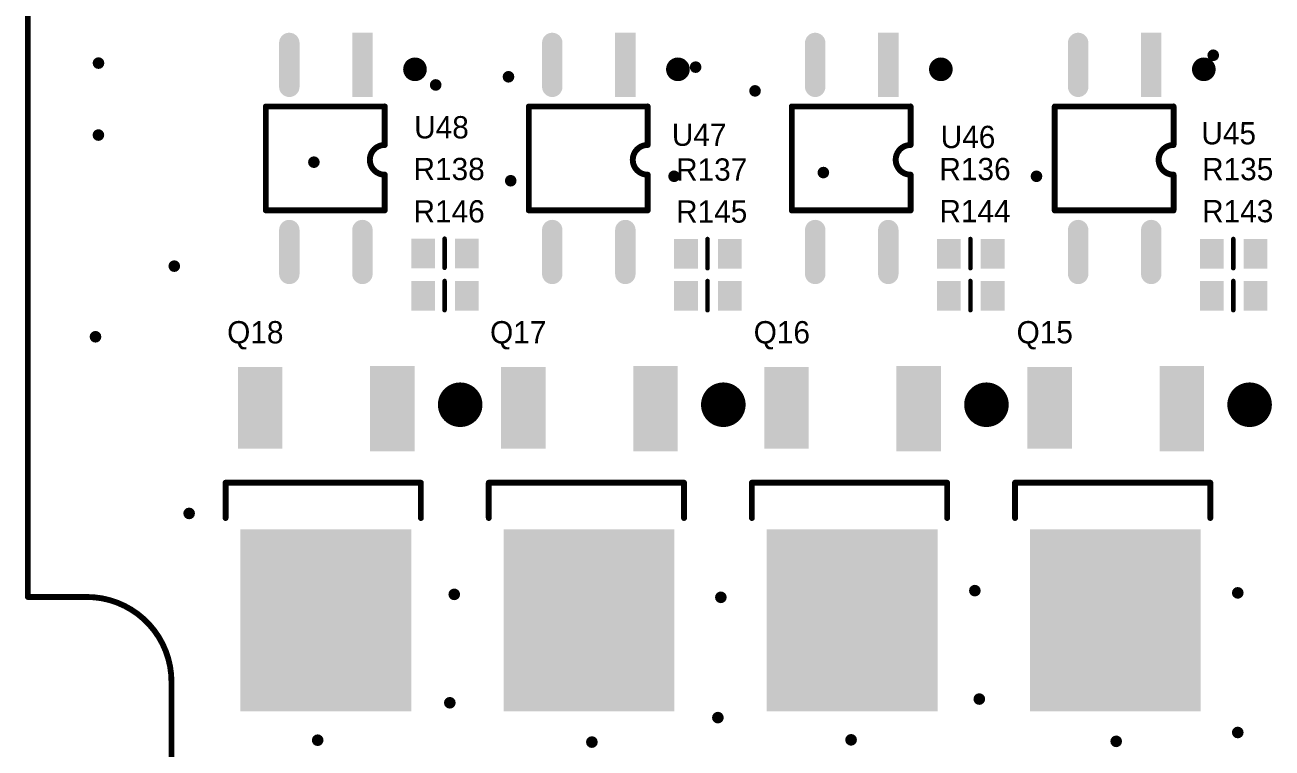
# Model space of a CAD drawing. Header units: millimetres. Extents: x -0.01 to 7.72, y -0.26 to 4.6.
# Drawn here: x -0.004 to 1.675, y 0.769 to 1.743 of the extents above; entities that cross this region are included whole.
import ezdxf

# ---------------------------------------------------------------- set-up
doc = ezdxf.new("R2010")
doc.units = ezdxf.units.MM
doc.header["$MEASUREMENT"] = 0
for name, color, linetype in [('Mechanical1', 6, 'Continuous'), ('TopOverlay', 2, 'Continuous'), ('TopPaste', 8, 'Continuous'), ('ViaHoleLayer', 16, 'Continuous')]:
    doc.layers.add(name, color=color, linetype=linetype)

# ---------------------------------------------------------------- blocks, each defined once
blk = doc.blocks.new('TO_252_B_98')
at = {"layer": 'TopPaste'}
for points in [[(-0.115, 0.0428544), (-0.115, 0.2878544), (0.115, 0.2878544), (0.115, 0.0428544)], [(-0.1195512, -0.1772716), (-0.1195512, -0.0622716), (-0.0595512, -0.0622716), (-0.0595512, -0.1772716)], [(0.0584488, -0.1757716), (0.0584488, -0.0657716), (0.1184488, -0.0657716), (0.1184488, -0.1757716)]]:
    blk.add_hatch(color=8, dxfattribs=at).paths.add_polyline_path(points)
at = {"layer": 'TopOverlay', "const_width": 0.007874}
for points in [[(-0.1279528, 0.0275591), (-0.1279528, -0.02)], [(0.135, 0.0275591), (0.135, -0.02)], [(0.135, -0.02), (-0.1279528, -0.02)]]:
    blk.add_lwpolyline(points, dxfattribs=at)
at = {"layer": 'TopOverlay'}
for points, const_width in [([(-0.1299213, 0.0275591, 1), (-0.1259843, 0.0275591, 1)], 0.003937), ([(0.1330315, 0.0275591, 1), (0.1369685, 0.0275591, 1)], 0.003937), ([(-0.1299213, -0.02, 1), (-0.1259843, -0.02, 1)], 0.003937), ([(-0.1299213, -0.02, 1), (-0.1259843, -0.02, 1)], 0.003937), ([(0.1330315, -0.02, 1), (0.1369685, -0.02, 1)], 0.003937), ([(0.1330315, -0.02, 1), (0.1369685, -0.02, 1)], 0.003937), ([(-0.1658592, -0.1250016, 1), (-0.1958592, -0.1250016, 1)], 0.03), ([(-0.2033592, -0.1250016, 1), (-0.1883592, -0.1250016, 1)], 0.015), ([(-0.1733592, -0.1250016, 1), (-0.1583592, -0.1250016, 1)], 0.015)]:
    blk.add_lwpolyline(points, format="xyb", close=True, dxfattribs=dict(at, const_width=const_width))
blk = doc.blocks.new('TO_252_B_99')
at = {"layer": 'TopPaste'}
for points in [[(-0.115, 0.0428544), (-0.115, 0.2878544), (0.115, 0.2878544), (0.115, 0.0428544)], [(-0.1195512, -0.1772716), (-0.1195512, -0.0622716), (-0.0595512, -0.0622716), (-0.0595512, -0.1772716)], [(0.0584488, -0.1757716), (0.0584488, -0.0657716), (0.1184488, -0.0657716), (0.1184488, -0.1757716)]]:
    blk.add_hatch(color=8, dxfattribs=at).paths.add_polyline_path(points)
at = {"layer": 'TopOverlay', "const_width": 0.007874}
for points in [[(-0.1279528, 0.0275591), (-0.1279528, -0.02)], [(0.135, 0.0275591), (0.135, -0.02)], [(0.135, -0.02), (-0.1279528, -0.02)]]:
    blk.add_lwpolyline(points, dxfattribs=at)
at = {"layer": 'TopOverlay'}
for points, const_width in [([(-0.1299213, 0.0275591, 1), (-0.1259843, 0.0275591, 1)], 0.003937), ([(0.1330315, 0.0275591, 1), (0.1369685, 0.0275591, 1)], 0.003937), ([(-0.1299213, -0.02, 1), (-0.1259843, -0.02, 1)], 0.003937), ([(-0.1299213, -0.02, 1), (-0.1259843, -0.02, 1)], 0.003937), ([(0.1330315, -0.02, 1), (0.1369685, -0.02, 1)], 0.003937), ([(0.1330315, -0.02, 1), (0.1369685, -0.02, 1)], 0.003937), ([(-0.1658592, -0.1250016, 1), (-0.1958592, -0.1250016, 1)], 0.03), ([(-0.2033592, -0.1250016, 1), (-0.1883592, -0.1250016, 1)], 0.015), ([(-0.1733592, -0.1250016, 1), (-0.1583592, -0.1250016, 1)], 0.015)]:
    blk.add_lwpolyline(points, format="xyb", close=True, dxfattribs=dict(at, const_width=const_width))
blk = doc.blocks.new('TO_252_B_100')
at = {"layer": 'TopPaste'}
for points in [[(-0.115, 0.0428544), (-0.115, 0.2878544), (0.115, 0.2878544), (0.115, 0.0428544)], [(-0.1195512, -0.1772716), (-0.1195512, -0.0622716), (-0.0595512, -0.0622716), (-0.0595512, -0.1772716)], [(0.0584488, -0.1757716), (0.0584488, -0.0657716), (0.1184488, -0.0657716), (0.1184488, -0.1757716)]]:
    blk.add_hatch(color=8, dxfattribs=at).paths.add_polyline_path(points)
at = {"layer": 'TopOverlay', "const_width": 0.007874}
for points in [[(-0.1279528, 0.0275591), (-0.1279528, -0.02)], [(0.135, 0.0275591), (0.135, -0.02)], [(0.135, -0.02), (-0.1279528, -0.02)]]:
    blk.add_lwpolyline(points, dxfattribs=at)
at = {"layer": 'TopOverlay'}
for points, const_width in [([(-0.1299213, 0.0275591, 1), (-0.1259843, 0.0275591, 1)], 0.003937), ([(0.1330315, 0.0275591, 1), (0.1369685, 0.0275591, 1)], 0.003937), ([(-0.1299213, -0.02, 1), (-0.1259843, -0.02, 1)], 0.003937), ([(-0.1299213, -0.02, 1), (-0.1259843, -0.02, 1)], 0.003937), ([(0.1330315, -0.02, 1), (0.1369685, -0.02, 1)], 0.003937), ([(0.1330315, -0.02, 1), (0.1369685, -0.02, 1)], 0.003937), ([(-0.1658592, -0.1250016, 1), (-0.1958592, -0.1250016, 1)], 0.03), ([(-0.2033592, -0.1250016, 1), (-0.1883592, -0.1250016, 1)], 0.015), ([(-0.1733592, -0.1250016, 1), (-0.1583592, -0.1250016, 1)], 0.015)]:
    blk.add_lwpolyline(points, format="xyb", close=True, dxfattribs=dict(at, const_width=const_width))
blk = doc.blocks.new('TO_252_B_101')
at = {"layer": 'TopPaste'}
for points in [[(-0.115, 0.0428544), (-0.115, 0.2878544), (0.115, 0.2878544), (0.115, 0.0428544)], [(-0.1195512, -0.1772716), (-0.1195512, -0.0622716), (-0.0595512, -0.0622716), (-0.0595512, -0.1772716)], [(0.0584488, -0.1757716), (0.0584488, -0.0657716), (0.1184488, -0.0657716), (0.1184488, -0.1757716)]]:
    blk.add_hatch(color=8, dxfattribs=at).paths.add_polyline_path(points)
at = {"layer": 'TopOverlay', "const_width": 0.007874}
for points in [[(-0.1279528, 0.0275591), (-0.1279528, -0.02)], [(0.135, 0.0275591), (0.135, -0.02)], [(0.135, -0.02), (-0.1279528, -0.02)]]:
    blk.add_lwpolyline(points, dxfattribs=at)
at = {"layer": 'TopOverlay'}
for points, const_width in [([(-0.1299213, 0.0275591, 1), (-0.1259843, 0.0275591, 1)], 0.003937), ([(0.1330315, 0.0275591, 1), (0.1369685, 0.0275591, 1)], 0.003937), ([(-0.1299213, -0.02, 1), (-0.1259843, -0.02, 1)], 0.003937), ([(-0.1299213, -0.02, 1), (-0.1259843, -0.02, 1)], 0.003937), ([(0.1330315, -0.02, 1), (0.1369685, -0.02, 1)], 0.003937), ([(0.1330315, -0.02, 1), (0.1369685, -0.02, 1)], 0.003937), ([(-0.1658592, -0.1250016, 1), (-0.1958592, -0.1250016, 1)], 0.03), ([(-0.2033592, -0.1250016, 1), (-0.1883592, -0.1250016, 1)], 0.015), ([(-0.1733592, -0.1250016, 1), (-0.1583592, -0.1250016, 1)], 0.015)]:
    blk.add_lwpolyline(points, format="xyb", close=True, dxfattribs=dict(at, const_width=const_width))
blk = doc.blocks.new('R0603SW_236')
at = {"layer": 'TopPaste'}
for points in [[(-0.016, -0.02), (-0.016, 0.02), (0.016, 0.02), (0.016, -0.02)], [(0.043, -0.02), (0.043, 0.02), (0.075, 0.02), (0.075, -0.02)]]:
    blk.add_hatch(color=8, dxfattribs=at).paths.add_polyline_path(points)
at = {"layer": 'TopOverlay', "const_width": 0.006}
blk.add_lwpolyline([(0.029, -0.01937), (0.029, 0.02)], dxfattribs=at)
at = {"layer": 'TopOverlay', "const_width": 0.003}
for points in [[(0.0275, 0.02, 1), (0.0305, 0.02, 1)], [(0.0275, -0.01937, 1), (0.0305, -0.01937, 1)]]:
    blk.add_lwpolyline(points, format="xyb", close=True, dxfattribs=at)
blk = doc.blocks.new('R0603SW_237')
at = {"layer": 'TopPaste'}
for points in [[(-0.016, -0.02), (-0.016, 0.02), (0.016, 0.02), (0.016, -0.02)], [(0.043, -0.02), (0.043, 0.02), (0.075, 0.02), (0.075, -0.02)]]:
    blk.add_hatch(color=8, dxfattribs=at).paths.add_polyline_path(points)
at = {"layer": 'TopOverlay', "const_width": 0.006}
blk.add_lwpolyline([(0.029, -0.01937), (0.029, 0.02)], dxfattribs=at)
at = {"layer": 'TopOverlay', "const_width": 0.003}
for points in [[(0.0275, 0.02, 1), (0.0305, 0.02, 1)], [(0.0275, -0.01937, 1), (0.0305, -0.01937, 1)]]:
    blk.add_lwpolyline(points, format="xyb", close=True, dxfattribs=at)
blk = doc.blocks.new('R0603SW_238')
at = {"layer": 'TopPaste'}
for points in [[(-0.016, -0.02), (-0.016, 0.02), (0.016, 0.02), (0.016, -0.02)], [(0.043, -0.02), (0.043, 0.02), (0.075, 0.02), (0.075, -0.02)]]:
    blk.add_hatch(color=8, dxfattribs=at).paths.add_polyline_path(points)
at = {"layer": 'TopOverlay', "const_width": 0.006}
blk.add_lwpolyline([(0.029, -0.01937), (0.029, 0.02)], dxfattribs=at)
at = {"layer": 'TopOverlay', "const_width": 0.003}
for points in [[(0.0275, 0.02, 1), (0.0305, 0.02, 1)], [(0.0275, -0.01937, 1), (0.0305, -0.01937, 1)]]:
    blk.add_lwpolyline(points, format="xyb", close=True, dxfattribs=at)
blk = doc.blocks.new('R0603SW_239')
at = {"layer": 'TopPaste'}
for points in [[(-0.016, -0.02), (-0.016, 0.02), (0.016, 0.02), (0.016, -0.02)], [(0.043, -0.02), (0.043, 0.02), (0.075, 0.02), (0.075, -0.02)]]:
    blk.add_hatch(color=8, dxfattribs=at).paths.add_polyline_path(points)
at = {"layer": 'TopOverlay', "const_width": 0.006}
blk.add_lwpolyline([(0.029, -0.01937), (0.029, 0.02)], dxfattribs=at)
at = {"layer": 'TopOverlay', "const_width": 0.003}
for points in [[(0.0275, 0.02, 1), (0.0305, 0.02, 1)], [(0.0275, -0.01937, 1), (0.0305, -0.01937, 1)]]:
    blk.add_lwpolyline(points, format="xyb", close=True, dxfattribs=at)
blk = doc.blocks.new('R0603SW_244')
at = {"layer": 'TopPaste'}
for points in [[(-0.016, -0.02), (-0.016, 0.02), (0.016, 0.02), (0.016, -0.02)], [(0.043, -0.02), (0.043, 0.02), (0.075, 0.02), (0.075, -0.02)]]:
    blk.add_hatch(color=8, dxfattribs=at).paths.add_polyline_path(points)
at = {"layer": 'TopOverlay', "const_width": 0.006}
blk.add_lwpolyline([(0.029, -0.01937), (0.029, 0.02)], dxfattribs=at)
at = {"layer": 'TopOverlay', "const_width": 0.003}
for points in [[(0.0275, 0.02, 1), (0.0305, 0.02, 1)], [(0.0275, -0.01937, 1), (0.0305, -0.01937, 1)]]:
    blk.add_lwpolyline(points, format="xyb", close=True, dxfattribs=at)
blk = doc.blocks.new('R0603SW_245')
at = {"layer": 'TopPaste'}
for points in [[(-0.016, -0.02), (-0.016, 0.02), (0.016, 0.02), (0.016, -0.02)], [(0.043, -0.02), (0.043, 0.02), (0.075, 0.02), (0.075, -0.02)]]:
    blk.add_hatch(color=8, dxfattribs=at).paths.add_polyline_path(points)
at = {"layer": 'TopOverlay', "const_width": 0.006}
blk.add_lwpolyline([(0.029, -0.01937), (0.029, 0.02)], dxfattribs=at)
at = {"layer": 'TopOverlay', "const_width": 0.003}
for points in [[(0.0275, 0.02, 1), (0.0305, 0.02, 1)], [(0.0275, -0.01937, 1), (0.0305, -0.01937, 1)]]:
    blk.add_lwpolyline(points, format="xyb", close=True, dxfattribs=at)
blk = doc.blocks.new('R0603SW_246')
at = {"layer": 'TopPaste'}
for points in [[(-0.016, -0.02), (-0.016, 0.02), (0.016, 0.02), (0.016, -0.02)], [(0.043, -0.02), (0.043, 0.02), (0.075, 0.02), (0.075, -0.02)]]:
    blk.add_hatch(color=8, dxfattribs=at).paths.add_polyline_path(points)
at = {"layer": 'TopOverlay', "const_width": 0.006}
blk.add_lwpolyline([(0.029, -0.01937), (0.029, 0.02)], dxfattribs=at)
at = {"layer": 'TopOverlay', "const_width": 0.003}
for points in [[(0.0275, 0.02, 1), (0.0305, 0.02, 1)], [(0.0275, -0.01937, 1), (0.0305, -0.01937, 1)]]:
    blk.add_lwpolyline(points, format="xyb", close=True, dxfattribs=at)
blk = doc.blocks.new('R0603SW_247')
at = {"layer": 'TopPaste'}
for points in [[(-0.016, -0.02), (-0.016, 0.02), (0.016, 0.02), (0.016, -0.02)], [(0.043, -0.02), (0.043, 0.02), (0.075, 0.02), (0.075, -0.02)]]:
    blk.add_hatch(color=8, dxfattribs=at).paths.add_polyline_path(points)
at = {"layer": 'TopOverlay', "const_width": 0.006}
blk.add_lwpolyline([(0.029, -0.01937), (0.029, 0.02)], dxfattribs=at)
at = {"layer": 'TopOverlay', "const_width": 0.003}
for points in [[(0.0275, 0.02, 1), (0.0305, 0.02, 1)], [(0.0275, -0.01937, 1), (0.0305, -0.01937, 1)]]:
    blk.add_lwpolyline(points, format="xyb", close=True, dxfattribs=at)
blk = doc.blocks.new('SOP4_M_301')
at = {"layer": 'TopPaste'}
blk.add_hatch(color=8, dxfattribs=at).paths.add_polyline_path([(-0.1692914, 0.03543324999999999), (-0.1692914, 0.06299234999999999), (-0.0826772, 0.06299235000000002), (-0.0826772, 0.03543325000000001)])
h = blk.add_hatch(color=8, dxfattribs=at)
edge = h.paths.add_edge_path()
edge.add_arc((0.1555119, 0.04921280000000001), 0.0137795, 270, 450)
edge.add_line((0.1555119, 0.0629923), (0.0964567, 0.0629923))
edge.add_arc((0.0964567, 0.04921279999999999), 0.0137795, 90, 270)
edge.add_line((0.0964567, 0.03543329999999999), (0.1555119, 0.03543330000000001))
h = blk.add_hatch(color=8, dxfattribs=at)
edge = h.paths.add_edge_path()
edge.add_arc((-0.0964567, -0.0492124), 0.0137795, 270, 450)
edge.add_line((-0.0964567, -0.0354329), (-0.1555119, -0.0354329))
edge.add_arc((-0.1555119, -0.0492124), 0.0137795, 90, 270)
edge.add_line((-0.1555119, -0.0629919), (-0.0964567, -0.06299189999999999))
h = blk.add_hatch(color=8, dxfattribs=at)
edge = h.paths.add_edge_path()
edge.add_arc((0.1555119, -0.0492124), 0.0137795, 270, 450)
edge.add_line((0.1555119, -0.0354329), (0.0964567, -0.0354329))
edge.add_arc((0.0964567, -0.0492124), 0.0137795, 90, 270)
edge.add_line((0.0964567, -0.0629919), (0.1555119, -0.06299189999999999))
at = {"layer": 'TopOverlay'}
for points, const_width in [([(-0.1139172, 0.12, 1), (-0.1260828, 0.12, 1)], 0.019685), ([(-0.131004, 0.12, 1), (-0.1211616, 0.12, 1)], 0.0098425), ([(-0.1188384, 0.12, 1), (-0.108996, 0.12, 1)], 0.0098425), ([(-0.072, 0.0792128, 1), (-0.068, 0.0792128, 1)], 0.004), ([(-0.0719685, 0.0792128, 1), (-0.0680315, 0.0792128, 1)], 0.003937), ([(-0.0201104, 0.0792128, 1), (-0.0161104, 0.0792128, 1)], 0.004), ([(-0.0201103, 0.0792128, 1), (-0.0161103, 0.0792128, 1)], 0.004), ([(0.0198897, 0.0792128, 1), (0.0238897, 0.0792128, 1)], 0.004), ([(0.0198897, 0.0792127, 1), (0.0238897, 0.0792127, 1)], 0.004), ([(0.068, 0.0792128, 1), (0.072, 0.0792128, 1)], 0.004), ([(0.0680315, 0.0792128, 1), (0.0719685, 0.0792128, 1)], 0.003937), ([(-0.0001104, 0.0592128, 1), (0.0038896, 0.0592128, 1)], 0.004), ([(-0.0001103, 0.0592127, 1), (0.0038897, 0.0592127, 1)], 0.004), ([(-0.0719685, -0.0807872, 1), (-0.0680315, -0.0807872, 1)], 0.003937), ([(-0.0719685, -0.0807872, 1), (-0.0680315, -0.0807872, 1)], 0.003937), ([(0.0680315, -0.0807872, 1), (0.0719685, -0.0807872, 1)], 0.003937), ([(0.0680315, -0.0807872, 1), (0.0719685, -0.0807872, 1)], 0.003937)]:
    blk.add_lwpolyline(points, format="xyb", close=True, dxfattribs=dict(at, const_width=const_width))
for points, const_width in [([(-0.0181103, 0.0792128), (-0.07, 0.0792128)], 0.008), ([(-0.07, -0.0807872), (-0.07, 0.0792128)], 0.007874), ([(0.07, 0.0792128), (0.0218897, 0.0792128)], 0.008), ([(0.07, -0.0807872), (0.07, 0.0792128)], 0.007874), ([(0.07, -0.0807872), (-0.07, -0.0807872)], 0.007874)]:
    blk.add_lwpolyline(points, dxfattribs=dict(at, const_width=const_width))
at = {"layer": 'TopOverlay', "const_width": 0.008}
for points in [[(0.0018896, 0.0592128, -0.4142135623730951), (-0.0181104, 0.0792128)], [(0.0218897, 0.0792127, -0.4142135623730951), (0.0018897, 0.0592127)]]:
    blk.add_lwpolyline(points, format="xyb", dxfattribs=at)
blk = doc.blocks.new('SOP4_M_302')
at = {"layer": 'TopPaste'}
blk.add_hatch(color=8, dxfattribs=at).paths.add_polyline_path([(-0.1692914, 0.03543324999999999), (-0.1692914, 0.06299234999999999), (-0.0826772, 0.06299235000000002), (-0.0826772, 0.03543325000000001)])
h = blk.add_hatch(color=8, dxfattribs=at)
edge = h.paths.add_edge_path()
edge.add_arc((0.1555119, 0.04921280000000001), 0.0137795, 270, 450)
edge.add_line((0.1555119, 0.0629923), (0.0964567, 0.0629923))
edge.add_arc((0.0964567, 0.04921279999999999), 0.0137795, 90, 270)
edge.add_line((0.0964567, 0.03543329999999999), (0.1555119, 0.03543330000000001))
h = blk.add_hatch(color=8, dxfattribs=at)
edge = h.paths.add_edge_path()
edge.add_arc((-0.0964567, -0.0492124), 0.0137795, 270, 450)
edge.add_line((-0.0964567, -0.0354329), (-0.1555119, -0.0354329))
edge.add_arc((-0.1555119, -0.0492124), 0.0137795, 90, 270)
edge.add_line((-0.1555119, -0.0629919), (-0.0964567, -0.06299189999999999))
h = blk.add_hatch(color=8, dxfattribs=at)
edge = h.paths.add_edge_path()
edge.add_arc((0.1555119, -0.0492124), 0.0137795, 270, 450)
edge.add_line((0.1555119, -0.0354329), (0.0964567, -0.0354329))
edge.add_arc((0.0964567, -0.0492124), 0.0137795, 90, 270)
edge.add_line((0.0964567, -0.0629919), (0.1555119, -0.06299189999999999))
at = {"layer": 'TopOverlay'}
for points, const_width in [([(-0.1139172, 0.12, 1), (-0.1260828, 0.12, 1)], 0.019685), ([(-0.131004, 0.12, 1), (-0.1211616, 0.12, 1)], 0.0098425), ([(-0.1188384, 0.12, 1), (-0.108996, 0.12, 1)], 0.0098425), ([(-0.072, 0.0792128, 1), (-0.068, 0.0792128, 1)], 0.004), ([(-0.0719685, 0.0792128, 1), (-0.0680315, 0.0792128, 1)], 0.003937), ([(-0.0201104, 0.0792128, 1), (-0.0161104, 0.0792128, 1)], 0.004), ([(-0.0201103, 0.0792128, 1), (-0.0161103, 0.0792128, 1)], 0.004), ([(0.0198897, 0.0792128, 1), (0.0238897, 0.0792128, 1)], 0.004), ([(0.0198897, 0.0792127, 1), (0.0238897, 0.0792127, 1)], 0.004), ([(0.068, 0.0792128, 1), (0.072, 0.0792128, 1)], 0.004), ([(0.0680315, 0.0792128, 1), (0.0719685, 0.0792128, 1)], 0.003937), ([(-0.0001104, 0.0592128, 1), (0.0038896, 0.0592128, 1)], 0.004), ([(-0.0001103, 0.0592127, 1), (0.0038897, 0.0592127, 1)], 0.004), ([(-0.0719685, -0.0807872, 1), (-0.0680315, -0.0807872, 1)], 0.003937), ([(-0.0719685, -0.0807872, 1), (-0.0680315, -0.0807872, 1)], 0.003937), ([(0.0680315, -0.0807872, 1), (0.0719685, -0.0807872, 1)], 0.003937), ([(0.0680315, -0.0807872, 1), (0.0719685, -0.0807872, 1)], 0.003937)]:
    blk.add_lwpolyline(points, format="xyb", close=True, dxfattribs=dict(at, const_width=const_width))
for points, const_width in [([(-0.0181103, 0.0792128), (-0.07, 0.0792128)], 0.008), ([(-0.07, -0.0807872), (-0.07, 0.0792128)], 0.007874), ([(0.07, 0.0792128), (0.0218897, 0.0792128)], 0.008), ([(0.07, -0.0807872), (0.07, 0.0792128)], 0.007874), ([(0.07, -0.0807872), (-0.07, -0.0807872)], 0.007874)]:
    blk.add_lwpolyline(points, dxfattribs=dict(at, const_width=const_width))
at = {"layer": 'TopOverlay', "const_width": 0.008}
for points in [[(0.0018896, 0.0592128, -0.4142135623730951), (-0.0181104, 0.0792128)], [(0.0218897, 0.0792127, -0.4142135623730951), (0.0018897, 0.0592127)]]:
    blk.add_lwpolyline(points, format="xyb", dxfattribs=at)
blk = doc.blocks.new('SOP4_M_303')
at = {"layer": 'TopPaste'}
blk.add_hatch(color=8, dxfattribs=at).paths.add_polyline_path([(-0.1692914, 0.03543324999999999), (-0.1692914, 0.06299234999999999), (-0.0826772, 0.06299235000000002), (-0.0826772, 0.03543325000000001)])
h = blk.add_hatch(color=8, dxfattribs=at)
edge = h.paths.add_edge_path()
edge.add_arc((0.1555119, 0.04921280000000001), 0.0137795, 270, 450)
edge.add_line((0.1555119, 0.0629923), (0.0964567, 0.0629923))
edge.add_arc((0.0964567, 0.04921279999999999), 0.0137795, 90, 270)
edge.add_line((0.0964567, 0.03543329999999999), (0.1555119, 0.03543330000000001))
h = blk.add_hatch(color=8, dxfattribs=at)
edge = h.paths.add_edge_path()
edge.add_arc((-0.0964567, -0.0492124), 0.0137795, 270, 450)
edge.add_line((-0.0964567, -0.0354329), (-0.1555119, -0.0354329))
edge.add_arc((-0.1555119, -0.0492124), 0.0137795, 90, 270)
edge.add_line((-0.1555119, -0.0629919), (-0.0964567, -0.06299189999999999))
h = blk.add_hatch(color=8, dxfattribs=at)
edge = h.paths.add_edge_path()
edge.add_arc((0.1555119, -0.0492124), 0.0137795, 270, 450)
edge.add_line((0.1555119, -0.0354329), (0.0964567, -0.0354329))
edge.add_arc((0.0964567, -0.0492124), 0.0137795, 90, 270)
edge.add_line((0.0964567, -0.0629919), (0.1555119, -0.06299189999999999))
at = {"layer": 'TopOverlay'}
for points, const_width in [([(-0.1139172, 0.12, 1), (-0.1260828, 0.12, 1)], 0.019685), ([(-0.131004, 0.12, 1), (-0.1211616, 0.12, 1)], 0.0098425), ([(-0.1188384, 0.12, 1), (-0.108996, 0.12, 1)], 0.0098425), ([(-0.072, 0.0792128, 1), (-0.068, 0.0792128, 1)], 0.004), ([(-0.0719685, 0.0792128, 1), (-0.0680315, 0.0792128, 1)], 0.003937), ([(-0.0201104, 0.0792128, 1), (-0.0161104, 0.0792128, 1)], 0.004), ([(-0.0201103, 0.0792128, 1), (-0.0161103, 0.0792128, 1)], 0.004), ([(0.0198897, 0.0792128, 1), (0.0238897, 0.0792128, 1)], 0.004), ([(0.0198897, 0.0792127, 1), (0.0238897, 0.0792127, 1)], 0.004), ([(0.068, 0.0792128, 1), (0.072, 0.0792128, 1)], 0.004), ([(0.0680315, 0.0792128, 1), (0.0719685, 0.0792128, 1)], 0.003937), ([(-0.0001104, 0.0592128, 1), (0.0038896, 0.0592128, 1)], 0.004), ([(-0.0001103, 0.0592127, 1), (0.0038897, 0.0592127, 1)], 0.004), ([(-0.0719685, -0.0807872, 1), (-0.0680315, -0.0807872, 1)], 0.003937), ([(-0.0719685, -0.0807872, 1), (-0.0680315, -0.0807872, 1)], 0.003937), ([(0.0680315, -0.0807872, 1), (0.0719685, -0.0807872, 1)], 0.003937), ([(0.0680315, -0.0807872, 1), (0.0719685, -0.0807872, 1)], 0.003937)]:
    blk.add_lwpolyline(points, format="xyb", close=True, dxfattribs=dict(at, const_width=const_width))
for points, const_width in [([(-0.0181103, 0.0792128), (-0.07, 0.0792128)], 0.008), ([(-0.07, -0.0807872), (-0.07, 0.0792128)], 0.007874), ([(0.07, 0.0792128), (0.0218897, 0.0792128)], 0.008), ([(0.07, -0.0807872), (0.07, 0.0792128)], 0.007874), ([(0.07, -0.0807872), (-0.07, -0.0807872)], 0.007874)]:
    blk.add_lwpolyline(points, dxfattribs=dict(at, const_width=const_width))
at = {"layer": 'TopOverlay', "const_width": 0.008}
for points in [[(0.0018896, 0.0592128, -0.4142135623730951), (-0.0181104, 0.0792128)], [(0.0218897, 0.0792127, -0.4142135623730951), (0.0018897, 0.0592127)]]:
    blk.add_lwpolyline(points, format="xyb", dxfattribs=at)
blk = doc.blocks.new('SOP4_M_304')
at = {"layer": 'TopPaste'}
blk.add_hatch(color=8, dxfattribs=at).paths.add_polyline_path([(-0.1692914, 0.03543324999999999), (-0.1692914, 0.06299234999999999), (-0.0826772, 0.06299235000000002), (-0.0826772, 0.03543325000000001)])
h = blk.add_hatch(color=8, dxfattribs=at)
edge = h.paths.add_edge_path()
edge.add_arc((0.1555119, 0.04921280000000001), 0.0137795, 270, 450)
edge.add_line((0.1555119, 0.0629923), (0.0964567, 0.0629923))
edge.add_arc((0.0964567, 0.04921279999999999), 0.0137795, 90, 270)
edge.add_line((0.0964567, 0.03543329999999999), (0.1555119, 0.03543330000000001))
h = blk.add_hatch(color=8, dxfattribs=at)
edge = h.paths.add_edge_path()
edge.add_arc((-0.0964567, -0.0492124), 0.0137795, 270, 450)
edge.add_line((-0.0964567, -0.0354329), (-0.1555119, -0.0354329))
edge.add_arc((-0.1555119, -0.0492124), 0.0137795, 90, 270)
edge.add_line((-0.1555119, -0.0629919), (-0.0964567, -0.06299189999999999))
h = blk.add_hatch(color=8, dxfattribs=at)
edge = h.paths.add_edge_path()
edge.add_arc((0.1555119, -0.0492124), 0.0137795, 270, 450)
edge.add_line((0.1555119, -0.0354329), (0.0964567, -0.0354329))
edge.add_arc((0.0964567, -0.0492124), 0.0137795, 90, 270)
edge.add_line((0.0964567, -0.0629919), (0.1555119, -0.06299189999999999))
at = {"layer": 'TopOverlay'}
for points, const_width in [([(-0.1139172, 0.12, 1), (-0.1260828, 0.12, 1)], 0.019685), ([(-0.131004, 0.12, 1), (-0.1211616, 0.12, 1)], 0.0098425), ([(-0.1188384, 0.12, 1), (-0.108996, 0.12, 1)], 0.0098425), ([(-0.072, 0.0792128, 1), (-0.068, 0.0792128, 1)], 0.004), ([(-0.0719685, 0.0792128, 1), (-0.0680315, 0.0792128, 1)], 0.003937), ([(-0.0201104, 0.0792128, 1), (-0.0161104, 0.0792128, 1)], 0.004), ([(-0.0201103, 0.0792128, 1), (-0.0161103, 0.0792128, 1)], 0.004), ([(0.0198897, 0.0792128, 1), (0.0238897, 0.0792128, 1)], 0.004), ([(0.0198897, 0.0792127, 1), (0.0238897, 0.0792127, 1)], 0.004), ([(0.068, 0.0792128, 1), (0.072, 0.0792128, 1)], 0.004), ([(0.0680315, 0.0792128, 1), (0.0719685, 0.0792128, 1)], 0.003937), ([(-0.0001104, 0.0592128, 1), (0.0038896, 0.0592128, 1)], 0.004), ([(-0.0001103, 0.0592127, 1), (0.0038897, 0.0592127, 1)], 0.004), ([(-0.0719685, -0.0807872, 1), (-0.0680315, -0.0807872, 1)], 0.003937), ([(-0.0719685, -0.0807872, 1), (-0.0680315, -0.0807872, 1)], 0.003937), ([(0.0680315, -0.0807872, 1), (0.0719685, -0.0807872, 1)], 0.003937), ([(0.0680315, -0.0807872, 1), (0.0719685, -0.0807872, 1)], 0.003937)]:
    blk.add_lwpolyline(points, format="xyb", close=True, dxfattribs=dict(at, const_width=const_width))
for points, const_width in [([(-0.0181103, 0.0792128), (-0.07, 0.0792128)], 0.008), ([(-0.07, -0.0807872), (-0.07, 0.0792128)], 0.007874), ([(0.07, 0.0792128), (0.0218897, 0.0792128)], 0.008), ([(0.07, -0.0807872), (0.07, 0.0792128)], 0.007874), ([(0.07, -0.0807872), (-0.07, -0.0807872)], 0.007874)]:
    blk.add_lwpolyline(points, dxfattribs=dict(at, const_width=const_width))
at = {"layer": 'TopOverlay', "const_width": 0.008}
for points in [[(0.0018896, 0.0592128, -0.4142135623730951), (-0.0181104, 0.0792128)], [(0.0218897, 0.0792127, -0.4142135623730951), (0.0018897, 0.0592127)]]:
    blk.add_lwpolyline(points, format="xyb", dxfattribs=at)

msp = doc.modelspace()

# ---------------------------------------------------------------- hatches: boundary and pattern name
at = {"layer": 'ViaHoleLayer'}
h = msp.add_hatch(color=16, dxfattribs=at)
edge = h.paths.add_edge_path()
edge.add_arc((0.0946062, 1.6913778), 0.007874, 0, 360)
h = msp.add_hatch(color=16, dxfattribs=at)
edge = h.paths.add_edge_path()
edge.add_arc((1.5956772, 1.7019369), 0.007874, 0, 360)
h = msp.add_hatch(color=16, dxfattribs=at)
edge = h.paths.add_edge_path()
edge.add_arc((0.6466772, 1.6729369), 0.007874, 0, 360)
h = msp.add_hatch(color=16, dxfattribs=at)
edge = h.paths.add_edge_path()
edge.add_arc((0.8986772, 1.6859369), 0.007874, 0, 360)
h = msp.add_hatch(color=16, dxfattribs=at)
edge = h.paths.add_edge_path()
edge.add_arc((0.5486772, 1.6619369), 0.007874, 0, 360)
h = msp.add_hatch(color=16, dxfattribs=at)
edge = h.paths.add_edge_path()
edge.add_arc((0.9786772, 1.6539369), 0.007874, 0, 360)
h = msp.add_hatch(color=16, dxfattribs=at)
edge = h.paths.add_edge_path()
edge.add_arc((0.0944882, 1.5944882), 0.007874, 0, 360)
h = msp.add_hatch(color=16, dxfattribs=at)
edge = h.paths.add_edge_path()
edge.add_arc((0.3846772, 1.5579369), 0.007874, 0, 360)
h = msp.add_hatch(color=16, dxfattribs=at)
edge = h.paths.add_edge_path()
edge.add_arc((0.8696772, 1.5389369), 0.007874, 0, 360)
h = msp.add_hatch(color=16, dxfattribs=at)
edge = h.paths.add_edge_path()
edge.add_arc((1.0706772, 1.5439369), 0.007874, 0, 360)
h = msp.add_hatch(color=16, dxfattribs=at)
edge = h.paths.add_edge_path()
edge.add_arc((1.3576772, 1.5389369), 0.007874, 0, 360)
h = msp.add_hatch(color=16, dxfattribs=at)
edge = h.paths.add_edge_path()
edge.add_arc((0.6496772, 1.5329369), 0.007874, 0, 360)
h = msp.add_hatch(color=16, dxfattribs=at)
edge = h.paths.add_edge_path()
edge.add_arc((0.1966772, 1.4179369), 0.007874, 0, 360)
h = msp.add_hatch(color=16, dxfattribs=at)
edge = h.paths.add_edge_path()
edge.add_arc((0.0905512, 1.3228346), 0.007874, 0, 360)
h = msp.add_hatch(color=16, dxfattribs=at)
edge = h.paths.add_edge_path()
edge.add_arc((0.2166772, 1.0849369), 0.007874, 0, 360)
h = msp.add_hatch(color=16, dxfattribs=at)
edge = h.paths.add_edge_path()
edge.add_arc((0.5736772, 0.9759369), 0.007874, 0, 360)
h = msp.add_hatch(color=16, dxfattribs=at)
edge = h.paths.add_edge_path()
edge.add_arc((0.9326772, 0.9719369), 0.007874, 0, 360)
h = msp.add_hatch(color=16, dxfattribs=at)
edge = h.paths.add_edge_path()
edge.add_arc((1.2746772, 0.9809369), 0.007874, 0, 360)
h = msp.add_hatch(color=16, dxfattribs=at)
edge = h.paths.add_edge_path()
edge.add_arc((1.6286772, 0.9779369), 0.007874, 0, 360)
h = msp.add_hatch(color=16, dxfattribs=at)
edge = h.paths.add_edge_path()
edge.add_arc((1.2806772, 0.8349369), 0.007874, 0, 360)
h = msp.add_hatch(color=16, dxfattribs=at)
edge = h.paths.add_edge_path()
edge.add_arc((0.5676772, 0.8299369), 0.007874, 0, 360)
h = msp.add_hatch(color=16, dxfattribs=at)
edge = h.paths.add_edge_path()
edge.add_arc((0.9286772, 0.8099369), 0.007874, 0, 360)
h = msp.add_hatch(color=16, dxfattribs=at)
edge = h.paths.add_edge_path()
edge.add_arc((1.6286772, 0.7899369), 0.007874, 0, 360)
h = msp.add_hatch(color=16, dxfattribs=at)
edge = h.paths.add_edge_path()
edge.add_arc((0.3897638, 0.7795275), 0.007874, 0, 360)
h = msp.add_hatch(color=16, dxfattribs=at)
edge = h.paths.add_edge_path()
edge.add_arc((0.759, 0.777), 0.007874, 0, 360)
h = msp.add_hatch(color=16, dxfattribs=at)
edge = h.paths.add_edge_path()
edge.add_arc((1.108, 0.78), 0.007874, 0, 360)
h = msp.add_hatch(color=16, dxfattribs=at)
edge = h.paths.add_edge_path()
edge.add_arc((1.465, 0.778), 0.007874, 0, 360)

# ---------------------------------------------------------------- linework, layer by layer
at = {"layer": 'Mechanical1', "const_width": 0.007874}
for points in [[(-0.0004807, 3.1850393), (-0.0004803, 0.9724409)], [(-0.0004803, 0.9724409), (-0.0004657, 0.9724263)], [(-0.0004657, 0.9724263), (0.07874, 0.9724263)], [(0.1928983, 0.8582638), (0.193544, 0.2577047)]]:
    msp.add_lwpolyline(points, dxfattribs=at)
at = {"layer": 'Mechanical1', "const_width": 0.003937}
for points in [[(-0.0024488, 0.9724409, 1), (0.0014882, 0.9724409, 1)], [(-0.0024488, 0.9724409, 1), (0.0014882, 0.9724409, 1)], [(-0.0024342, 0.9724263, 1), (0.0015028, 0.9724263, 1)], [(-0.0024342, 0.9724263, 1), (0.0015028, 0.9724263, 1)], [(0.0767715, 0.9724263, 1), (0.0807085, 0.9724263, 1)], [(0.0767715, 0.9724263, 1), (0.0807085, 0.9724263, 1)], [(0.1909298, 0.858268, 1), (0.1948668, 0.858268, 1)], [(0.1909298, 0.858268, 1), (0.1948668, 0.858268, 1)], [(0.1909298, 0.8582638, 1), (0.1948668, 0.8582638, 1)], [(0.1909298, 0.8582638, 1), (0.1948668, 0.8582638, 1)]]:
    msp.add_lwpolyline(points, format="xyb", close=True, dxfattribs=at)
at = {"layer": 'Mechanical1', "const_width": 0.007874}
for points in [[(0.07874, 0.9724263, -0.4142135623730951), (0.1928983, 0.858268)], [(0.1928983, 0.8582638, -0.0002656881653337826), (0.1928983, 0.858268)]]:
    msp.add_lwpolyline(points, format="xyb", dxfattribs=at)
at = {"layer": 'TopOverlay', "const_width": 0.007874}
for points in [[(-0.0004807, 3.1850393), (-0.0004803, 0.9724409)], [(-0.0004803, 0.9724409), (-0.0004657, 0.9724263)], [(-0.0004657, 0.9724263), (0.07874, 0.9724263)], [(0.1928983, 0.8582638), (0.193544, 0.2577047)]]:
    msp.add_lwpolyline(points, dxfattribs=at)
at = {"layer": 'TopOverlay', "const_width": 0.003937}
for points in [[(-0.0024488, 0.9724409, 1), (0.0014882, 0.9724409, 1)], [(-0.0024488, 0.9724409, 1), (0.0014882, 0.9724409, 1)], [(-0.0024342, 0.9724263, 1), (0.0015028, 0.9724263, 1)], [(-0.0024342, 0.9724263, 1), (0.0015028, 0.9724263, 1)], [(0.0767715, 0.9724263, 1), (0.0807085, 0.9724263, 1)], [(0.0767715, 0.9724263, 1), (0.0807085, 0.9724263, 1)], [(0.1909298, 0.858268, 1), (0.1948668, 0.858268, 1)], [(0.1909298, 0.858268, 1), (0.1948668, 0.858268, 1)], [(0.1909298, 0.8582638, 1), (0.1948668, 0.8582638, 1)], [(0.1909298, 0.8582638, 1), (0.1948668, 0.8582638, 1)]]:
    msp.add_lwpolyline(points, format="xyb", close=True, dxfattribs=at)
at = {"layer": 'TopOverlay', "const_width": 0.007874}
for points in [[(0.07874, 0.9724263, -0.4142135623730951), (0.1928983, 0.858268)], [(0.1928983, 0.8582638, -0.0002656881653337826), (0.1928983, 0.858268)]]:
    msp.add_lwpolyline(points, format="xyb", dxfattribs=at)

# ---------------------------------------------------------------- block references
for name, p, rotation in [('SOP4_M_304', (0.4007875, 1.5629921), 270), ('SOP4_M_303', (0.7548557, 1.5629921), 270), ('SOP4_M_302', (1.1089239, 1.5629921), 270), ('SOP4_M_301', (1.4629921, 1.5629921), 270), ('R0603SW_239', (0.5316772, 1.4349369), 360), ('R0603SW_238', (0.8856808, 1.4345038), 360), ('R0603SW_237', (1.2396844, 1.4345038), 360), ('R0603SW_236', (1.593688, 1.4345038), 360), ('R0603SW_247', (0.5316772, 1.3779526), 360), ('R0603SW_246', (0.8856845, 1.3779526), 360), ('R0603SW_245', (1.2396918, 1.3779526), 360), ('R0603SW_244', (1.5936991, 1.3779526), 360), ('TO_252_B_101', (0.4007887, 1.1062992), 180), ('TO_252_B_100', (0.7551193, 1.1062992), 180), ('TO_252_B_99', (1.1094499, 1.1062992), 180), ('TO_252_B_98', (1.4637805, 1.1062992), 180)]:
    msp.add_blockref(name, p, dxfattribs=dict(rotation=rotation))

# ---------------------------------------------------------------- texts
at = {"layer": 'TopOverlay'}
for s, p in [('U48', (0.5196772, 1.5899369)), ('U47', (0.8666772, 1.5799369)), ('U46', (1.2286772, 1.5769369)), ('U45', (1.5796772, 1.5819369)), ('R138', (0.5188269, 1.5337401)), ('R137', (0.8723659, 1.5330314)), ('R136', (1.2269207, 1.5336771)), ('R135', (1.5806566, 1.5335905)), ('R146', (0.5188269, 1.4767558)), ('R145', (0.8723696, 1.4764802)), ('R144', (1.2269281, 1.4771259)), ('R143', (1.5806677, 1.4770393)), ('Q18', (0.2678662, 1.3139134)), ('Q17', (0.6218662, 1.3139134)), ('Q16', (0.9768662, 1.3139134)), ('Q15', (1.3308662, 1.3139134))]:
    msp.add_text(s, height=0.03, dxfattribs=at).set_placement(p)

doc.saveas('drawing.dxf')
